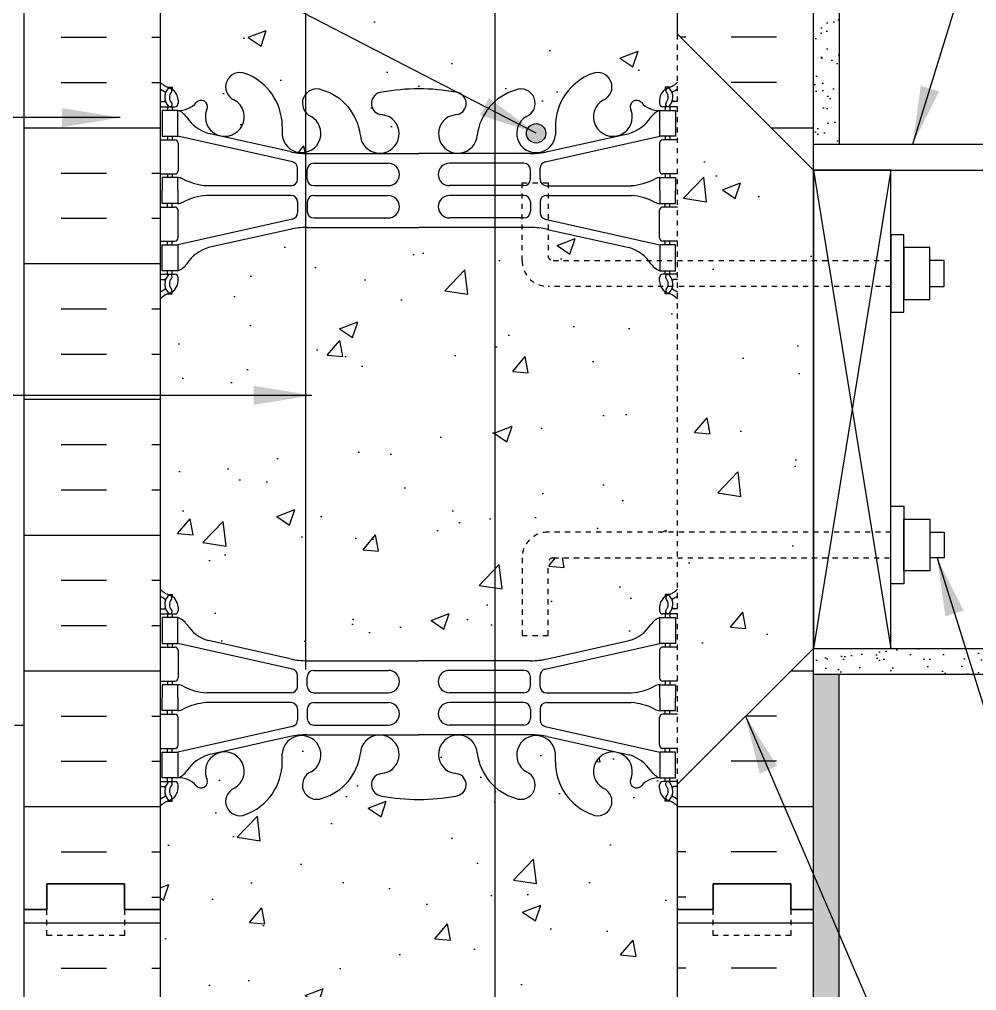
# Model space of a CAD drawing. Header units: inches. Extents: x 109 to 215, y 87 to 157.
# Drawn here: x 169.33 to 187.83, y 127.79 to 146.57 of the extents above; entities that cross this region are included whole.
import ezdxf

# ---------------------------------------------------------------- set-up
doc = ezdxf.new("R2010")
doc.units = ezdxf.units.IN
doc.header["$LTSCALE"] = 0.5
doc.header["$MEASUREMENT"] = 0
doc.linetypes.add('DASHED2', pattern=[0.375, 0.25, -0.125])
doc.linetypes.add('HIDDEN2', pattern=[0.1875, 0.125, -0.0625])
for name, color, linetype in [('HATCH', 12, 'Continuous'), ('LINE15', 9, 'Continuous'), ('LINE18', 9, 'Continuous'), ('line25', 2, 'Continuous'), ('LINE3', 3, 'Continuous'), ('LINE50', 5, 'Continuous'), ('LINE9', 9, 'Continuous'), ('TEXT', 4, 'Continuous'), ('Web_Edge', 9, 'Continuous')]:
    doc.layers.add(name, color=color, linetype=linetype)
doc.styles.add('DIM', font='romans.shx', dxfattribs={"width": 0.7})
doc.dimstyles.new('ext_12', dxfattribs={"dimscale": 12, "dimtxt": 0.09375, "dimasz": 0.09375, "dimexe": 0.09375, "dimexo": 0.0625, "dimgap": 0.0625, "dimtad": 1, "dimdec": 1, "dimzin": 3, "dimdsep": 46, "dimlunit": 4, "dimtxsty": 'DIM', "dimcen": 0.09, "dimdle": 0.09375, "dimclrt": 4, "dimadec": 0, "dimazin": 0, "dimtfac": 1, "dimtdec": 1, "dimtmove": 2, "dimatfit": 3, "dimfxl": 1, "dimfrac": 2, "dimtolj": 1, "dimtzin": 0, "dimarcsym": 0})
pattern_1 = [(37.5, (73.5921, 14.04015), (-0.0157483, 0.48170594), [0, -0.38, 0, -0.425, 0, -0.40625]), (7.5, (73.5921, 14.04015), (0.4424442, 0.7055365), [0, -0.205, 0, -0.3425, 0, -0.13125]), (327.5, (73.2846, 14.04015), (0.7785355, 0.0014148), [0, -0.125, 0, -0.45, 0, -0.5875]), (317.5, (73.2846, 14.04015), (0.7515317, 0.219419), [0, -0.0625, 0, -0.295, 0, -0.3375])]

msp = doc.modelspace()

# ---------------------------------------------------------------- hatches: boundary and pattern name
at = {"layer": 'HATCH'}
h = msp.add_hatch(dxfattribs=at)
h.set_pattern_fill('AR-SAND', color=256, scale=0.25, style=0)
h.set_pattern_definition(pattern_1)
h.paths.add_polyline_path([(185.178, 156.36), (184.678, 156.36), (184.678, 147.36), (184.678, 144.16), (185.178, 144.16)])
h = msp.add_hatch(dxfattribs=at)
h.set_pattern_fill('AR-CONC', color=256, scale=0.5)
h.paths.add_polyline_path([(174.863, 154.425, 0.520567), (174.386, 154.425, 0.520567), (174.173, 154.425, 0.520567), (173.96, 154.425, 0.520567), (173.483, 154.425, 0.520567), (172.925, 154.425, 0.520567), (172.63, 154.425, 0.464822), (172.053, 154.425), (172.053, 153.553, 0.088416), (172.199, 153.455), (172.289, 153.455), (172.289, 153.414, -0.249069), (172.399, 153.207), (172.399, 153.139, -0.414214), (172.337, 153.077), (172.289, 153.077), (172.289, 153.007), (172.394, 153.007, -0.155529), (172.57, 152.873, 0.180914), (172.988, 152.561), (174.568, 152.208, 0.049521), (174.863, 152.173)])
h.paths.add_polyline_path([(182.053, 153.553), (182.053, 154.545, 0.481314), (181.681, 154.475, 0.520567), (181.32, 154.475, 0.520567), (180.811, 154.475, 0.520567), (180.696, 154.425, 0.520567), (180.088, 154.425, 0.039409), (180.053, 154.468, 0.039409), (180.018, 154.425, 0.520567), (179.411, 154.425, 0.520567), (179.296, 154.475, 0.520567), (178.787, 154.475, 0.520567), (178.425, 154.475, 0.520567), (178.031, 154.524, 0.520567), (177.637, 154.475, 0.520567), (177.276, 154.475, 0.520567), (176.767, 154.475, 0.520567), (176.652, 154.425, 0.520567), (176.045, 154.425, 0.520567), (175.47, 154.425, 0.520567), (174.863, 154.425), (174.863, 152.173, 0.005438), (174.895, 152.172), (177.053, 152.172), (179.211, 152.172, 0.054974), (179.538, 152.208), (181.119, 152.561, 0.180914), (181.536, 152.873, -0.155529), (181.712, 153.007), (181.817, 153.007), (181.817, 153.077), (181.77, 153.077, -0.414214), (181.707, 153.139), (181.707, 153.207, -0.249069), (181.817, 153.414), (181.817, 153.455), (181.907, 153.455, 0.08841)])
h.paths.add_polyline_path([(174.863, 149.598, -0.346523), (174.863, 149.941), (174.863, 150.717, 0.453086), (174.412, 150.378), (174.413, 150.213, -0.311223), (173.704, 149.197, -1), (173.49, 149.708, 2.155404), (172.952, 149.902), (172.963, 149.881, -0.834375), (172.752, 149.756, 0.23174), (172.394, 149.907), (172.289, 149.907), (172.289, 149.837), (172.337, 149.837, -0.414214), (172.399, 149.774), (172.399, 149.707, -0.249069), (172.289, 149.499), (172.289, 149.458), (172.199, 149.458, 0.088416), (172.053, 149.36), (172.053, 147.36), (172.053, 145.36, 0.088416), (172.199, 145.263), (172.289, 145.263), (172.289, 145.221, -0.249069), (172.399, 145.014), (172.399, 144.947, -0.414214), (172.337, 144.884), (172.289, 144.884), (172.289, 144.814), (172.394, 144.814, 0.231736), (172.752, 144.965, -0.8344), (172.963, 144.84), (172.952, 144.818, 2.155404), (173.49, 145.013, -1), (173.704, 145.524, -0.311223), (174.413, 144.508), (174.412, 144.343, 0.453086), (174.863, 144.004), (174.863, 144.78, -0.346523), (174.863, 145.123)])
h.paths.add_polyline_path([(178.521, 149.735, -0.183409), (178.183, 150.386, 1.661382), (177.622, 150.034, 0.055617), (177.801, 149.988, -0.843243), (177.767, 149.556, -0.047544), (177.053, 149.491, -0.047544), (176.339, 149.556, -0.843243), (176.305, 149.988, 0.055617), (176.484, 150.034, 1.661382), (175.923, 150.386, -0.30095), (175.187, 149.514, -0.336806), (174.863, 149.598), (174.863, 145.123, -0.336806), (175.187, 145.207, -0.30095), (175.923, 144.334, 1.661382), (176.484, 144.687, 0.055617), (176.305, 144.733, -0.843243), (176.339, 145.165, -0.047544), (177.053, 145.23, -0.047544), (177.767, 145.165, -0.843243), (177.801, 144.733, 0.055617), (177.622, 144.687, 1.661382), (178.183, 144.334, -0.183409), (178.521, 144.986)])
h.paths.add_polyline_path([(182.053, 149.36, 0.08841), (181.907, 149.458), (181.817, 149.458), (181.817, 149.499, -0.249069), (181.707, 149.707), (181.707, 149.774, -0.414214), (181.77, 149.837), (181.817, 149.837), (181.817, 149.907), (181.712, 149.907, 0.231736), (181.355, 149.756, -0.8344), (181.143, 149.881), (181.155, 149.902, 2.155404), (180.616, 149.708, -1), (180.402, 149.197, -0.311223), (179.694, 150.213), (179.694, 150.378, 1.661382), (179.133, 150.025, -1), (178.919, 149.514, -0.111393), (178.521, 149.735), (178.521, 144.986, -0.111393), (178.919, 145.207, -1), (179.133, 144.696, 1.661382), (179.694, 144.343), (179.694, 144.508, -0.311223), (180.402, 145.524, -1), (180.616, 145.013, 2.155404), (181.155, 144.818), (181.143, 144.84, -0.834375), (181.355, 144.965, 0.23174), (181.712, 144.814), (181.817, 144.814), (181.817, 144.884), (181.77, 144.884, -0.414214), (181.707, 144.947), (181.707, 145.014, -0.249069), (181.817, 145.221), (181.817, 145.263), (181.907, 145.263, 0.08841), (182.053, 145.36), (182.053, 146.285), (182.053, 147.36)])
h.paths.add_polyline_path([(179.508, 144.371, -1), (179.133, 144.371, -1)], flags=16)
h.paths.add_polyline_path([(174.863, 142.548, 0.049521), (174.568, 142.513), (172.988, 142.16, 0.17445), (172.58, 141.864, -0.168672), (172.394, 141.714), (172.289, 141.714), (172.289, 141.644), (172.337, 141.644, -0.414214), (172.399, 141.582), (172.399, 141.514, -0.249069), (172.289, 141.307), (172.289, 141.265), (172.199, 141.265, 0.088416), (172.053, 141.168), (172.053, 135.553, 0.088416), (172.199, 135.455), (172.289, 135.455), (172.289, 135.414, -0.249069), (172.399, 135.207), (172.399, 135.139, -0.414214), (172.337, 135.077), (172.289, 135.077), (172.289, 135.007), (172.394, 135.007, -0.168672), (172.58, 134.857, 0.17445), (172.988, 134.561), (174.568, 134.208, 0.049521), (174.863, 134.173)])
h.paths.add_polyline_path([(178.521, 142.549), (177.053, 142.549), (174.895, 142.549, 0.005438), (174.863, 142.548), (174.863, 134.173, 0.005438), (174.895, 134.172), (177.053, 134.172), (178.521, 134.172)])
h.paths.add_polyline_path([(182.053, 141.168, 0.08841), (181.907, 141.265), (181.817, 141.265), (181.817, 141.307, -0.137883), (181.73, 141.41), (179.55, 141.41, -0.414214), (179.05, 141.91), (179.05, 142.549), (178.521, 142.549), (178.521, 134.172), (179.211, 134.172, 0.054974), (179.538, 134.208), (181.119, 134.561, 0.17445), (181.526, 134.857, -0.168672), (181.712, 135.007), (181.817, 135.007), (181.817, 135.077), (181.77, 135.077, -0.414214), (181.707, 135.139), (181.707, 135.207, -0.249069), (181.817, 135.414), (181.817, 135.455), (181.907, 135.455, 0.08841), (182.053, 135.553), (182.053, 136.16), (179.65, 136.16, 0.414214), (179.55, 136.06), (179.55, 134.66), (179.05, 134.66), (179.05, 136.16, -0.414214), (179.55, 136.66), (182.053, 136.66)])
h.paths.add_polyline_path([(179.55, 142.51), (179.55, 142.01, 0.414214), (179.65, 141.91), (181.492, 141.91, 0.154445), (181.119, 142.16)], flags=17)
h.paths.add_polyline_path([(178.521, 131.735, -0.183409), (178.183, 132.386, 1.661382), (177.622, 132.034, 0.055617), (177.801, 131.988, -0.843243), (177.767, 131.556, -0.047544), (177.053, 131.491, -0.047544), (176.339, 131.556, -0.843243), (176.305, 131.988, 0.055617), (176.484, 132.034, 1.661382), (175.923, 132.386, -0.30095), (175.187, 131.514, -1), (174.973, 132.025, 1.661382), (174.412, 132.378), (174.413, 132.232, -0.316114), (173.704, 131.197, -1), (173.49, 131.708, 2.155404), (172.952, 131.902), (172.963, 131.881, -0.834375), (172.752, 131.756, 0.23174), (172.394, 131.907), (172.289, 131.907), (172.289, 131.837), (172.337, 131.837, -0.414214), (172.399, 131.774), (172.399, 131.707, -0.249069), (172.289, 131.499), (172.289, 131.458), (172.199, 131.458, 0.088416), (172.053, 131.36), (172.053, 129.36), (172.053, 127.36, 0.088416), (172.199, 127.263), (172.289, 127.263), (172.289, 127.221, -0.249069), (172.399, 127.014), (172.399, 126.947, -0.414214), (172.337, 126.884), (172.289, 126.884), (172.289, 126.814), (172.394, 126.814, 0.231736), (172.752, 126.965, -0.8344), (172.963, 126.84), (172.952, 126.818, 2.155404), (173.49, 127.013, -1), (173.704, 127.524, -0.311223), (174.413, 126.508), (174.412, 126.343, 1.661382), (174.973, 126.696, -1), (175.187, 127.207, -0.30095), (175.923, 126.334, 1.661382), (176.484, 126.687, 0.055617), (176.305, 126.733, -0.843243), (176.339, 127.165, -0.047544), (177.053, 127.23, -0.047544), (177.767, 127.165, -0.843243), (177.801, 126.733, 0.055617), (177.622, 126.687, 1.661382), (178.183, 126.334, -0.183409), (178.521, 126.986)])
h.paths.add_polyline_path([(177.997, 126.362, -1), (177.622, 126.362, -1)], flags=16)
h.paths.add_polyline_path([(182.053, 129.36), (182.053, 131.36, 0.08841), (181.907, 131.458), (181.817, 131.458), (181.817, 131.499, -0.249069), (181.707, 131.707), (181.707, 131.774, -0.414214), (181.77, 131.837), (181.817, 131.837), (181.817, 131.907), (181.712, 131.907, 0.231736), (181.355, 131.756, -0.8344), (181.143, 131.881), (181.155, 131.902, 2.155404), (180.616, 131.708, -1), (180.402, 131.197, -0.311223), (179.694, 132.213), (179.694, 132.378, 1.661382), (179.133, 132.025, -1), (178.919, 131.514, -0.111393), (178.521, 131.735), (178.521, 126.986, -0.111393), (178.919, 127.207, -1), (179.133, 126.696, 1.661382), (179.694, 126.343), (179.694, 126.488, -0.316114), (180.402, 127.524, -1), (180.616, 127.013, 2.155404), (181.155, 126.818), (181.143, 126.84, -0.834375), (181.355, 126.965, 0.23174), (181.712, 126.814), (181.817, 126.814), (181.817, 126.884), (181.77, 126.884, -0.414214), (181.707, 126.947), (181.707, 127.014, -0.249069), (181.817, 127.221), (181.817, 127.263), (181.907, 127.263, 0.08841), (182.053, 127.36)])
h.paths.add_polyline_path([(178.521, 124.549), (177.053, 124.549), (174.895, 124.549, 0.054974), (174.568, 124.513), (172.988, 124.16, 0.17445), (172.58, 123.864, -0.168672), (172.394, 123.714), (172.289, 123.714), (172.289, 123.644), (172.337, 123.644, -0.414214), (172.399, 123.582), (172.399, 123.514, -0.249069), (172.289, 123.307), (172.289, 123.265), (172.199, 123.265, 0.088416), (172.053, 123.168), (172.053, 117.553, 0.088416), (172.199, 117.455), (172.289, 117.455), (172.289, 117.414, -0.249069), (172.399, 117.207), (172.399, 117.139, -0.414214), (172.337, 117.077), (172.289, 117.077), (172.289, 117.007), (172.394, 117.007, -0.168672), (172.58, 116.857, 0.17445), (172.988, 116.561), (174.568, 116.208, 0.054974), (174.895, 116.172), (177.053, 116.172), (178.521, 116.172)])
h.paths.add_polyline_path([(182.053, 123.168, 0.08841), (181.907, 123.265), (181.817, 123.265), (181.817, 123.307, -0.249069), (181.707, 123.514), (181.707, 123.582, -0.414214), (181.77, 123.644), (181.817, 123.644), (181.817, 123.714), (181.712, 123.714, -0.168672), (181.526, 123.864, 0.17445), (181.119, 124.16), (179.538, 124.513, 0.054974), (179.211, 124.549), (178.521, 124.549), (178.521, 116.172), (179.211, 116.172, 0.054974), (179.538, 116.208), (181.119, 116.561, 0.17445), (181.526, 116.857, -0.168672), (181.712, 117.007), (181.817, 117.007), (181.817, 117.077), (181.77, 117.077, -0.414214), (181.707, 117.139), (181.707, 117.207, -0.249069), (181.817, 117.414), (181.817, 117.455), (181.907, 117.455, 0.08841), (182.053, 117.553)])
h.paths.add_polyline_path([(178.521, 113.735, -0.183409), (178.183, 114.386, 1.661382), (177.622, 114.034, 0.055617), (177.801, 113.988, -0.843243), (177.767, 113.556, -0.047544), (177.053, 113.491, -0.047544), (176.339, 113.556, -0.843243), (176.305, 113.988, 0.055617), (176.484, 114.034, 1.661382), (175.923, 114.386, -0.30095), (175.187, 113.514, -1), (174.973, 114.025, 1.661382), (174.412, 114.378), (174.413, 114.232, -0.316114), (173.704, 113.197, -1), (173.49, 113.708, 2.155404), (172.952, 113.902), (172.963, 113.881, -0.834375), (172.752, 113.756, 0.23174), (172.394, 113.907), (172.289, 113.907), (172.289, 113.837), (172.337, 113.837, -0.414214), (172.399, 113.774), (172.399, 113.707, -0.249069), (172.289, 113.499), (172.289, 113.458), (172.199, 113.458, 0.088416), (172.053, 113.36), (172.053, 111.36), (175.928, 111.36), (176.928, 112.36), (176.928, 110.36), (177.928, 111.36), (178.521, 111.36)])
h.paths.add_polyline_path([(182.053, 113.36, 0.08841), (181.907, 113.458), (181.817, 113.458), (181.817, 113.499, -0.249069), (181.707, 113.707), (181.707, 113.774, -0.414214), (181.77, 113.837), (181.817, 113.837), (181.817, 113.907), (181.712, 113.907, 0.231736), (181.355, 113.756, -0.8344), (181.143, 113.881), (181.155, 113.902, 2.155404), (180.616, 113.708, -1), (180.402, 113.197, -0.311223), (179.694, 114.213), (179.694, 114.378, 1.661382), (179.133, 114.025, -1), (178.919, 113.514, -0.111393), (178.521, 113.735), (178.521, 111.36), (182.053, 111.36)])
h = msp.add_hatch(dxfattribs=at)
h.set_pattern_fill('INSUL', color=256, scale=7, style=0)
h.set_pattern_definition([(0, (-2754.1084, -267.649), (0, 2.625), []), (0, (-2754.1084, -266.774), (0, 2.625), [0.875, -0.875]), (0, (-2754.1084, -265.899), (0, 2.625), [0.875, -0.875])])
h.paths.add_polyline_path([(169.428, 129.36), (169.866, 129.36), (169.866, 129.86), (171.366, 129.86), (171.366, 129.36), (172.053, 129.36), (172.053, 147.36), (171.366, 147.36), (171.366, 147.86), (169.866, 147.86), (169.866, 147.36), (169.428, 147.36)])
h = msp.add_hatch(dxfattribs=at)
h.set_pattern_fill('INSUL', color=256, scale=7, style=0)
h.set_pattern_definition([(180, (3108.2148, -267.649), (0, 2.625), []), (180, (3108.2148, -266.774), (0, 2.625), [0.875, -0.875]), (180, (3108.2148, -265.899), (0, 2.625), [0.875, -0.875])])
h.paths.add_polyline_path([(184.678, 134.41), (182.053, 131.785), (182.053, 129.36), (182.741, 129.36), (182.741, 129.86), (184.241, 129.86), (184.241, 129.36), (184.678, 129.36)])
h.paths.add_polyline_path([(182.053, 146.285), (184.678, 143.66), (184.678, 147.36), (184.241, 147.36), (184.241, 147.86), (182.741, 147.86), (182.741, 147.36), (182.053, 147.36)])
h = msp.add_hatch(dxfattribs=at)
h.set_pattern_fill('AR-CONC', color=256, scale=0.5, style=0)
h.set_pattern_definition([(50, (48.629, -16.2288), (3.5863, -0.31376), [0.375, -4.125]), (355, (48.629, -16.2288), (-0.693757, 3.76096), [0.3, -3.3]), (100.4514, (48.928, -16.255), (2.892547, 3.4472), [0.3187, -3.50571]), (46.1842, (48.629, -15.229), (5.336205, -0.827595), [0.5625, -6.1875]), (96.6356, (49.074, -15.298), (4.67331, 4.87059), [0.47805, -5.25856]), (351.1842, (48.629, -15.229), (4.67331, 4.8706), [0.45, -4.95]), (21, (49.129, -15.4788), (2.984535, -2.013094), [0.375, -4.125]), (326, (49.129, -15.4788), (1.216577, 3.62575), [0.3, -3.3]), (71.4514, (49.378, -15.6466), (4.201113, 1.61265), [0.3187, -3.50571]), (37.5, (48.6291, -16.2288), (0.060799, 1.664469), [0, -3.26, 0, -3.35, 0, -3.3125]), (7.5, (48.6291, -16.2288), (1.315348, 1.972059), [0, -1.91, 0, -3.185, 0, -1.2625]), (327.5, (47.5141, -16.2288), (2.669112, -0.112774), [0, -1.25, 0, -3.9, 0, -5.175]), (317.5, (47.0141, -16.2288), (2.91593, 0.500525), [0, -1.625, 0, -2.59, 0, -3.675])])
h.paths.add_polyline_path([(184.678, 141.098), (182.053, 141.098), (182.053, 136.973), (184.678, 136.973)])
h.paths.add_polyline_path([(184.678, 135.535), (184.678, 136.473), (182.053, 136.473), (182.053, 132.91)])
h.paths.add_polyline_path([(182.053, 145.16), (182.053, 141.598), (184.678, 141.598), (184.678, 142.535)])
h = msp.add_hatch(dxfattribs=at)
h.set_pattern_fill('AR-SAND', color=256, scale=0.25, style=0)
h.set_pattern_definition(pattern_1)
h.paths.add_polyline_path([(203.751, 133.91), (203.751, 134.41), (184.678, 134.41), (184.678, 133.91)])
h = msp.add_hatch(dxfattribs=at)
h.set_pattern_fill('AR-SAND', color=256, scale=0.25, style=0)
h.set_pattern_definition(pattern_1)
h.paths.add_polyline_path([(185.178, 133.91), (184.678, 133.91), (184.678, 129.36), (184.678, 111.36), (185.178, 111.36)])
h = msp.add_hatch(dxfattribs=at)
h.set_pattern_fill('INSUL', color=256, scale=7, style=0)
h.set_pattern_definition([(0, (-2754.1084, -285.649), (0, 2.625), []), (0, (-2754.1084, -284.774), (0, 2.625), [0.875, -0.875]), (0, (-2754.1084, -283.899), (0, 2.625), [0.875, -0.875])])
h.paths.add_polyline_path([(169.428, 111.36), (169.866, 111.36), (169.866, 111.86), (171.366, 111.86), (171.366, 111.36), (172.053, 111.36), (172.053, 129.36), (171.366, 129.36), (171.366, 129.86), (169.866, 129.86), (169.866, 129.36), (169.428, 129.36)])
h = msp.add_hatch(dxfattribs=at)
h.set_pattern_fill('INSUL', color=256, scale=7, style=0)
h.set_pattern_definition([(180, (3108.2148, -285.649), (0, 2.625), []), (180, (3108.2148, -284.774), (0, 2.625), [0.875, -0.875]), (180, (3108.2148, -283.899), (0, 2.625), [0.875, -0.875])])
h.paths.add_polyline_path([(184.678, 111.36), (184.241, 111.36), (184.241, 111.86), (182.741, 111.86), (182.741, 111.36), (182.053, 111.36), (182.053, 129.36), (182.741, 129.36), (182.741, 129.86), (184.241, 129.86), (184.241, 129.36), (184.678, 129.36)])
at = {"layer": 'LINE3'}
msp.add_hatch(color=256, dxfattribs=at).paths.add_polyline_path([(179.133, 144.371, 1), (179.508, 144.371, 1)])

# ---------------------------------------------------------------- linework, layer by layer
at = {"layer": 'HATCH'}
for p, q in [((184.678, 143.66), (184.678, 134.41)), ((184.678, 143.66), (186.178, 134.41)), ((186.178, 143.66), (184.678, 134.41)), ((184.678, 141.91), (184.678, 141.16))]:
    msp.add_line(p, q, dxfattribs=at)
at = {"layer": 'HATCH', "color": 2}
msp.add_lwpolyline([(184.678, 134.41), (186.178, 134.41), (186.178, 143.66), (184.678, 143.66)], close=True, dxfattribs=at)
at = {"layer": 'LINE15', "linetype": 'HIDDEN2'}
for points in [[(179.55, 141.41, -0.414214), (179.05, 141.91), (179.05, 143.41), (179.55, 143.41), (179.55, 142.01, 0.414214), (179.65, 141.91)], [(179.55, 136.66, 0.414214), (179.05, 136.16), (179.05, 134.66), (179.55, 134.66), (179.55, 136.06, -0.414214), (179.65, 136.16)]]:
    msp.add_lwpolyline(points, format="xyb", dxfattribs=at)
for points in [[(179.65, 141.91), (186.178, 141.91)], [(186.178, 141.41), (179.55, 141.41)], [(186.178, 136.66), (179.55, 136.66)], [(179.65, 136.16), (186.178, 136.16)]]:
    msp.add_lwpolyline(points, dxfattribs=at)
at = {"layer": 'LINE18'}
for points in [[(186.178, 140.91), (186.428, 140.91), (186.428, 142.41), (186.178, 142.41)], [(186.428, 141.16), (186.928, 141.16), (186.928, 142.16), (186.428, 142.16)], [(186.178, 137.16), (186.428, 137.16), (186.428, 135.66), (186.178, 135.66)], [(186.428, 136.91), (186.928, 136.91), (186.928, 135.91), (186.428, 135.91)]]:
    msp.add_lwpolyline(points, close=True, dxfattribs=at)
for points in [[(186.928, 141.41), (187.209, 141.41), (187.209, 141.91), (186.928, 141.91)], [(186.928, 136.66), (187.209, 136.66), (187.209, 136.16), (186.928, 136.16)]]:
    msp.add_lwpolyline(points, dxfattribs=at)
at = {"layer": 'line25'}
for p, q in [((172.053, 147.36), (172.053, 129.36)), ((182.053, 146.285), (182.053, 147.36)), ((184.678, 143.66), (182.053, 146.285)), ((184.678, 143.66), (203.751, 143.66)), ((184.678, 134.41), (182.053, 131.785)), ((184.678, 134.41), (203.751, 134.41)), ((184.678, 134.41), (187.678, 134.41)), ((182.053, 129.36), (182.053, 131.785)), ((172.053, 129.36), (172.053, 111.36)), ((182.053, 111.36), (182.053, 129.36))]:
    msp.add_line(p, q, dxfattribs=at)
at = {"layer": 'LINE3'}
for p, q in [((174.863, 154.425), (174.863, 134.005)), ((178.521, 152.289), (178.521, 111.36))]:
    msp.add_line(p, q, dxfattribs=at)
msp.add_circle((179.32, 144.371), 0.188, dxfattribs=at)
at = {"layer": 'LINE50'}
for p, q in [((169.428, 129.36), (169.428, 147.36)), ((184.678, 141.16), (184.678, 147.36)), ((184.678, 129.36), (184.678, 143.66)), ((169.428, 111.36), (169.428, 129.36)), ((184.678, 111.36), (184.678, 129.36))]:
    msp.add_line(p, q, dxfattribs=at)
for points in [[(172.053, 129.36), (171.366, 129.36), (171.366, 129.86), (169.866, 129.86), (169.866, 129.36), (169.428, 129.36)], [(169.428, 129.36), (169.866, 129.36), (169.866, 129.86), (171.366, 129.86), (171.366, 129.36), (172.053, 129.36)], [(182.053, 129.36), (182.741, 129.36), (182.741, 129.86), (184.241, 129.86), (184.241, 129.36), (184.678, 129.36)], [(184.678, 129.36), (184.241, 129.36), (184.241, 129.86), (182.741, 129.86), (182.741, 129.36), (182.053, 129.36)]]:
    msp.add_lwpolyline(points, dxfattribs=at)
at = {"layer": 'LINE9'}
for p, q in [((185.178, 156.36), (185.178, 144.16)), ((184.678, 144.16), (203.751, 144.16)), ((184.678, 133.91), (203.751, 133.91)), ((185.178, 111.36), (185.178, 133.91)), ((169.428, 132.92), (169.241, 132.92))]:
    msp.add_line(p, q, dxfattribs=at)
at = {"layer": 'LINE9', "linetype": 'HIDDEN2'}
msp.add_line((182.053, 131.785), (182.053, 146.285), dxfattribs=at)
at = {"layer": 'LINE9', "linetype": 'DASHED2', "ltscale": 0.15}
for points in [[(171.366, 129.36), (171.366, 129.36), (171.366, 128.86), (169.866, 128.86), (169.866, 129.36), (169.866, 129.36)], [(171.366, 129.36), (171.366, 129.36), (171.366, 128.86), (169.866, 128.86), (169.866, 129.36), (169.866, 129.36)], [(184.241, 129.36), (184.241, 129.36), (184.241, 128.86), (182.741, 128.86), (182.741, 129.36), (182.741, 129.36)], [(184.241, 129.36), (184.241, 129.36), (184.241, 128.86), (182.741, 128.86), (182.741, 129.36), (182.741, 129.36)]]:
    msp.add_lwpolyline(points, dxfattribs=at)
at = {"layer": 'Web_Edge'}
for p, q in [((172.199, 145.263), (172.289, 145.263)), ((172.289, 145.263), (172.289, 145.221)), ((181.907, 145.263), (181.817, 145.263)), ((181.817, 145.263), (181.817, 145.221)), ((172.053, 144.984), (172.131, 144.984)), ((172.399, 145.014), (172.399, 144.947)), ((181.707, 145.014), (181.707, 144.947)), ((182.053, 144.984), (181.975, 144.984)), ((172.053, 144.884), (172.337, 144.884)), ((172.199, 144.884), (172.199, 144.814)), ((172.289, 144.884), (172.289, 144.814)), ((172.952, 144.818), (172.963, 144.84)), ((181.155, 144.818), (181.143, 144.84)), ((182.053, 144.884), (181.77, 144.884)), ((181.817, 144.884), (181.817, 144.814)), ((181.907, 144.884), (181.907, 144.814)), ((174.413, 144.508), (174.412, 144.343)), ((179.694, 144.508), (179.694, 144.343)), ((172.053, 144.244), (172.337, 144.244)), ((172.199, 144.314), (172.199, 144.244)), ((172.289, 144.314), (172.289, 144.244)), ((174.612, 143.818), (172.394, 144.314)), ((174.568, 144.016), (172.988, 144.369)), ((179.495, 143.818), (181.712, 144.314)), ((179.538, 144.016), (181.119, 144.369)), ((182.053, 144.244), (181.77, 144.244)), ((181.817, 144.314), (181.817, 144.244)), ((181.907, 144.314), (181.907, 144.244)), ((172.399, 144.182), (172.399, 143.647)), ((181.707, 144.182), (181.707, 143.647)), ((174.895, 143.98), (177.053, 143.98)), ((179.211, 143.98), (177.053, 143.98)), ((174.709, 143.483), (174.709, 143.696)), ((174.897, 143.484), (174.897, 143.668)), ((175.022, 143.793), (176.461, 143.793)), ((179.084, 143.793), (177.645, 143.793)), ((179.209, 143.484), (179.209, 143.668)), ((179.397, 143.483), (179.397, 143.696)), ((172.053, 143.584), (172.337, 143.584)), ((172.199, 143.584), (172.199, 143.514)), ((172.289, 143.584), (172.289, 143.514)), ((182.053, 143.584), (181.77, 143.584)), ((181.817, 143.584), (181.817, 143.514)), ((181.907, 143.584), (181.907, 143.514)), ((174.584, 143.358), (172.947, 143.358)), ((175.022, 143.359), (176.461, 143.359)), ((179.084, 143.359), (177.645, 143.359)), ((179.522, 143.358), (181.159, 143.358)), ((174.584, 143.17), (172.947, 143.17)), ((175.022, 143.169), (176.461, 143.169)), ((179.084, 143.169), (177.645, 143.169)), ((179.522, 143.17), (181.159, 143.17)), ((172.053, 142.944), (172.337, 142.944)), ((172.199, 142.944), (172.199, 143.014)), ((172.289, 142.944), (172.289, 143.014)), ((174.709, 143.045), (174.709, 142.833)), ((174.897, 143.044), (174.897, 142.86)), ((179.209, 143.044), (179.209, 142.86)), ((179.397, 143.045), (179.397, 142.833)), ((182.053, 142.944), (181.77, 142.944)), ((181.817, 142.944), (181.817, 143.014)), ((181.907, 142.944), (181.907, 143.014)), ((172.399, 142.347), (172.399, 142.882)), ((175.022, 142.735), (176.461, 142.735)), ((179.084, 142.735), (177.645, 142.735)), ((181.707, 142.347), (181.707, 142.882)), ((174.612, 142.711), (172.394, 142.214)), ((174.895, 142.549), (177.053, 142.549)), ((179.211, 142.549), (177.053, 142.549)), ((179.495, 142.711), (181.712, 142.214)), ((174.568, 142.513), (172.988, 142.16)), ((179.538, 142.513), (181.119, 142.16)), ((172.053, 142.284), (172.337, 142.284)), ((172.199, 142.214), (172.199, 142.284)), ((172.289, 142.214), (172.289, 142.284)), ((182.053, 142.284), (181.77, 142.284)), ((181.817, 142.214), (181.817, 142.284)), ((181.907, 142.214), (181.907, 142.284)), ((172.053, 141.644), (172.337, 141.644)), ((172.199, 141.644), (172.199, 141.714)), ((172.289, 141.644), (172.289, 141.714)), ((182.053, 141.644), (181.77, 141.644)), ((181.817, 141.644), (181.817, 141.714)), ((181.907, 141.644), (181.907, 141.714)), ((172.053, 141.544), (172.131, 141.544)), ((172.399, 141.514), (172.399, 141.582)), ((181.707, 141.514), (181.707, 141.582)), ((182.053, 141.544), (181.975, 141.544)), ((172.199, 141.265), (172.289, 141.265)), ((172.289, 141.265), (172.289, 141.307)), ((181.817, 141.265), (181.817, 141.307)), ((181.907, 141.265), (181.817, 141.265))]:
    msp.add_line(p, q, dxfattribs=at)
at = {"layer": 'Web_Edge', "color": 8}
for p, q in [((172.199, 135.455), (172.289, 135.455)), ((172.289, 135.455), (172.289, 135.414)), ((181.907, 135.455), (181.817, 135.455)), ((181.817, 135.455), (181.817, 135.414)), ((172.053, 135.177), (172.131, 135.177)), ((172.053, 135.077), (172.337, 135.077)), ((172.199, 135.077), (172.199, 135.007)), ((172.289, 135.077), (172.289, 135.007)), ((172.399, 135.207), (172.399, 135.139)), ((181.707, 135.207), (181.707, 135.139)), ((182.053, 135.077), (181.77, 135.077)), ((181.817, 135.077), (181.817, 135.007)), ((181.907, 135.077), (181.907, 135.007)), ((182.053, 135.177), (181.975, 135.177)), ((172.199, 134.507), (172.199, 134.437)), ((172.289, 134.507), (172.289, 134.437)), ((174.612, 134.01), (172.394, 134.507)), ((174.568, 134.208), (172.988, 134.561)), ((179.495, 134.01), (181.712, 134.507)), ((179.538, 134.208), (181.119, 134.561)), ((181.817, 134.507), (181.817, 134.437)), ((181.907, 134.507), (181.907, 134.437)), ((172.053, 134.437), (172.337, 134.437)), ((172.399, 134.374), (172.399, 133.839)), ((181.707, 134.374), (181.707, 133.839)), ((182.053, 134.437), (181.77, 134.437)), ((174.895, 134.172), (177.053, 134.172)), ((179.211, 134.172), (177.053, 134.172)), ((175.022, 133.986), (176.461, 133.986)), ((179.084, 133.986), (177.645, 133.986)), ((172.053, 133.777), (172.337, 133.777)), ((172.199, 133.777), (172.199, 133.707)), ((172.289, 133.777), (172.289, 133.707)), ((174.709, 133.676), (174.709, 133.888)), ((174.897, 133.677), (174.897, 133.861)), ((179.209, 133.677), (179.209, 133.861)), ((179.397, 133.676), (179.397, 133.888)), ((182.053, 133.777), (181.77, 133.777)), ((181.817, 133.777), (181.817, 133.707)), ((181.907, 133.777), (181.907, 133.707)), ((174.584, 133.551), (172.947, 133.551)), ((175.022, 133.552), (176.461, 133.552)), ((179.084, 133.552), (177.645, 133.552)), ((179.522, 133.551), (181.159, 133.551)), ((174.584, 133.362), (172.947, 133.362)), ((175.022, 133.362), (176.461, 133.362)), ((179.084, 133.362), (177.645, 133.362)), ((179.522, 133.362), (181.159, 133.362)), ((172.199, 133.137), (172.199, 133.207)), ((172.289, 133.137), (172.289, 133.207)), ((174.709, 133.237), (174.709, 133.025)), ((174.897, 133.237), (174.897, 133.053)), ((179.209, 133.237), (179.209, 133.053)), ((179.397, 133.237), (179.397, 133.025)), ((181.817, 133.137), (181.817, 133.207)), ((181.907, 133.137), (181.907, 133.207)), ((172.053, 133.137), (172.337, 133.137)), ((172.399, 132.539), (172.399, 133.074)), ((181.707, 132.539), (181.707, 133.074)), ((182.053, 133.137), (181.77, 133.137)), ((174.612, 132.903), (172.394, 132.407)), ((175.022, 132.928), (176.461, 132.928)), ((179.084, 132.928), (177.645, 132.928)), ((179.495, 132.903), (181.712, 132.407)), ((174.568, 132.705), (172.988, 132.352)), ((174.895, 132.741), (177.053, 132.741)), ((179.211, 132.741), (177.053, 132.741)), ((179.538, 132.705), (181.119, 132.352)), ((172.053, 132.477), (172.337, 132.477)), ((172.199, 132.407), (172.199, 132.477)), ((172.289, 132.407), (172.289, 132.477)), ((182.053, 132.477), (181.77, 132.477)), ((181.817, 132.407), (181.817, 132.477)), ((181.907, 132.407), (181.907, 132.477)), ((174.413, 132.213), (174.412, 132.378)), ((179.694, 132.213), (179.694, 132.378)), ((172.053, 131.837), (172.337, 131.837)), ((172.199, 131.837), (172.199, 131.907)), ((172.289, 131.837), (172.289, 131.907)), ((172.952, 131.902), (172.963, 131.881)), ((181.155, 131.902), (181.143, 131.881)), ((182.053, 131.837), (181.77, 131.837)), ((181.817, 131.837), (181.817, 131.907)), ((181.907, 131.837), (181.907, 131.907)), ((172.053, 131.737), (172.131, 131.737)), ((172.399, 131.707), (172.399, 131.774)), ((181.707, 131.707), (181.707, 131.774)), ((182.053, 131.737), (181.975, 131.737)), ((172.199, 131.458), (172.289, 131.458)), ((172.289, 131.458), (172.289, 131.499)), ((181.817, 131.458), (181.817, 131.499)), ((181.907, 131.458), (181.817, 131.458))]:
    msp.add_line(p, q, dxfattribs=at)
at = {"layer": 'Web_Edge'}
for points in [[(172.094, 144.314), (172.394, 144.314), (172.394, 144.814), (172.094, 144.814)], [(182.012, 144.314), (181.712, 144.314), (181.712, 144.814), (182.012, 144.814)], [(172.094, 142.214), (172.394, 142.214), (172.394, 141.714), (172.094, 141.714)], [(182.012, 142.214), (181.712, 142.214), (181.712, 141.714), (182.012, 141.714)]]:
    msp.add_lwpolyline(points, close=True, dxfattribs=at)
for points in [[(172.394, 143.264), (172.394, 143.514), (172.094, 143.514), (172.094, 143.264)], [(181.712, 143.264), (181.712, 143.514), (182.012, 143.514), (182.012, 143.264)], [(172.394, 143.264), (172.394, 143.014), (172.094, 143.014), (172.094, 143.264)], [(181.712, 143.264), (181.712, 143.014), (182.012, 143.014), (182.012, 143.264)]]:
    msp.add_lwpolyline(points, dxfattribs=at)
at = {"layer": 'Web_Edge', "color": 8}
for points in [[(172.094, 134.507), (172.394, 134.507), (172.394, 135.007), (172.094, 135.007)], [(182.012, 134.507), (181.712, 134.507), (181.712, 135.007), (182.012, 135.007)], [(172.094, 132.407), (172.394, 132.407), (172.394, 131.907), (172.094, 131.907)], [(182.012, 132.407), (181.712, 132.407), (181.712, 131.907), (182.012, 131.907)]]:
    msp.add_lwpolyline(points, close=True, dxfattribs=at)
for points in [[(172.394, 133.457), (172.394, 133.707), (172.094, 133.707), (172.094, 133.457)], [(181.712, 133.457), (181.712, 133.707), (182.012, 133.707), (182.012, 133.457)], [(172.394, 133.457), (172.394, 133.207), (172.094, 133.207), (172.094, 133.457)], [(181.712, 133.457), (181.712, 133.207), (182.012, 133.207), (182.012, 133.457)]]:
    msp.add_lwpolyline(points, dxfattribs=at)
at = {"layer": 'Web_Edge'}
for centre, radius, start, end in [((173.597, 145.268), 0.277, 67.32, 247.32), ((180.509, 145.268), 0.277, 292.68, 112.68), ((172.399, 145.721), 0.5, 226.2109, 250.5288), ((173.321, 144.502), 1.092, 0.3332, 69.4825), ((180.785, 144.502), 1.092, 110.5175, 179.6668), ((181.707, 145.721), 0.5, 289.4712, 313.7878), ((172.399, 145.721), 0.6, 234.7832, 245.0748), ((172.393, 145.069), 0.25, 140.1145, 222.4609), ((172.137, 145.158), 0.021, 343.464, 63.9957), ((172.235, 145.2), 0.045, 321.448, 139.1879), ((172.149, 145.014), 0.25, 0, 70.5288), ((172.393, 145.069), 0.16, 140.0001, 222.4609), ((175.08, 144.951), 0.277, 67.32, 247.32), ((174.896, 144.214), 1.034, 6.6669, 73.6635), ((176.359, 144.946), 0.22, 95.1835, 255.7396), ((177.036, 141.453), 3.777, 89.7394, 100.6275), ((177.07, 141.453), 3.777, 79.3725, 90.2606), ((177.747, 144.946), 0.22, 284.2604, 84.8165), ((179.21, 144.214), 1.034, 106.3365, 173.3331), ((179.026, 144.951), 0.277, 292.68, 112.68), ((181.957, 145.014), 0.25, 109.4712, 180), ((181.871, 145.2), 0.045, 40.8121, 218.552), ((181.713, 145.069), 0.16, 317.5391, 39.9999), ((181.713, 145.069), 0.25, 317.5391, 39.8855), ((181.969, 145.158), 0.021, 116.0043, 196.536), ((181.707, 145.721), 0.6, 294.9252, 305.2168), ((172.131, 145.004), 0.0196, 269.4032, 15.4901), ((172.846, 144.883), 0.125, 339.6243, 138.9873), ((173.303, 144.688), 0.375, 159.6243, 60.0685), ((180.803, 144.688), 0.375, 119.9315, 20.3757), ((181.26, 144.883), 0.125, 41.0127, 200.3757), ((181.975, 145.004), 0.0196, 164.5099, 270.5968), ((172.242, 144.93), 0.045, 222.4609, 42.4609), ((172.337, 144.947), 0.0625, 270, 0), ((172.419, 145.255), 0.441, 266.7976, 318.9873), ((172.272, 144.472), 0.364, 34.9775, 70.3387), ((181.688, 145.255), 0.441, 221.0127, 273.2024), ((181.835, 144.472), 0.364, 109.6613, 145.0225), ((181.77, 144.947), 0.0625, 180, 270), ((181.865, 144.93), 0.045, 137.5391, 317.5391), ((173.195, 145.083), 0.743, 212.7919, 253.8107), ((174.786, 144.371), 0.375, 184.2448, 60.0685), ((176.297, 144.362), 0.375, 184.2448, 60.0685), ((176.19, 143.907), 0.834, 69.3729, 82.1063), ((177.809, 144.362), 0.375, 119.9315, 355.7552), ((177.916, 143.907), 0.834, 97.8937, 110.6271), ((179.32, 144.371), 0.375, 119.9315, 355.7552), ((180.911, 145.083), 0.743, 286.1893, 327.2081), ((172.337, 144.182), 0.0625, 0, 90), ((181.77, 144.182), 0.0625, 90, 180), ((174.895, 145.48), 1.5, 257.4135, 270), ((179.211, 145.48), 1.5, 270, 282.5865), ((174.584, 143.696), 0.125, 0, 77.3767), ((175.022, 143.668), 0.125, 90, 180), ((176.461, 143.576), 0.217, 270, 90), ((177.645, 143.576), 0.217, 90, 270), ((179.084, 143.668), 0.125, 0, 90), ((179.522, 143.696), 0.125, 102.6233, 180), ((172.337, 143.647), 0.0625, 270, 0), ((172.39, 143.296), 0.219, 60.4937, 88.92), ((173.036, 144.525), 1.17, 242.6365, 265.6505), ((174.584, 143.483), 0.125, 270, 0), ((175.022, 143.484), 0.125, 180, 270), ((179.084, 143.484), 0.125, 270, 360), ((179.522, 143.483), 0.125, 180, 270), ((181.071, 144.525), 1.17, 274.3495, 297.3635), ((181.716, 143.296), 0.219, 91.08, 119.5063), ((181.77, 143.647), 0.0625, 180, 270), ((173.036, 142.003), 1.17, 94.3495, 117.3635), ((174.584, 143.045), 0.125, 0, 90), ((175.022, 143.044), 0.125, 90, 180), ((176.461, 142.952), 0.217, 270, 90), ((177.645, 142.952), 0.217, 90, 270), ((179.084, 143.044), 0.125, 0, 90), ((179.522, 143.045), 0.125, 90, 180), ((181.071, 142.003), 1.17, 62.6365, 85.6505), ((172.337, 142.882), 0.0625, 0, 90), ((172.39, 143.233), 0.219, 271.08, 299.5063), ((181.716, 143.233), 0.219, 240.4937, 268.92), ((181.77, 142.882), 0.0625, 90, 180), ((174.584, 142.833), 0.125, 282.6233, 0), ((175.022, 142.86), 0.125, 180, 270), ((179.084, 142.86), 0.125, 270, 0), ((179.522, 142.833), 0.125, 180, 257.3767), ((174.895, 141.049), 1.5, 90, 102.5865), ((179.211, 141.049), 1.5, 77.4135, 90), ((172.337, 142.347), 0.0625, 270, 0), ((181.77, 142.347), 0.0625, 180, 270), ((173.195, 141.446), 0.743, 106.1893, 147.2081), ((180.911, 141.446), 0.743, 32.7919, 73.8107), ((172.272, 142.057), 0.364, 289.6613, 325.0225), ((181.835, 142.057), 0.364, 214.9775, 250.3387), ((172.393, 141.46), 0.25, 137.5391, 219.8855), ((172.242, 141.598), 0.045, 317.5391, 137.5391), ((172.337, 141.582), 0.0625, 360, 90), ((181.77, 141.582), 0.0625, 90, 180), ((181.865, 141.598), 0.045, 42.4609, 222.4609), ((181.713, 141.46), 0.25, 320.1145, 42.4609), ((172.131, 141.525), 0.0196, 344.5099, 90.5968), ((172.393, 141.46), 0.16, 137.5391, 219.9999), ((172.149, 141.514), 0.25, 289.4712, 360), ((181.957, 141.514), 0.25, 180, 250.5288), ((181.713, 141.46), 0.16, 320.0001, 42.4609), ((181.975, 141.525), 0.0196, 89.4032, 195.4901), ((172.399, 140.807), 0.6, 114.9252, 125.2168), ((172.399, 140.807), 0.5, 109.4712, 133.7891), ((172.137, 141.37), 0.021, 296.0043, 16.536), ((172.235, 141.329), 0.045, 220.8121, 38.552), ((181.871, 141.329), 0.045, 141.448, 319.1879), ((181.707, 140.807), 0.5, 46.2122, 70.5288), ((181.969, 141.37), 0.021, 163.464, 243.9957), ((181.707, 140.807), 0.6, 54.7842, 65.0748)]:
    msp.add_arc(centre, radius, start, end, dxfattribs=at)
at = {"layer": 'Web_Edge', "color": 8}
for centre, radius, start, end in [((172.399, 135.914), 0.5, 226.2109, 250.5288), ((172.399, 135.914), 0.6, 234.7832, 245.0748), ((172.393, 135.261), 0.25, 140.1145, 222.4609), ((172.235, 135.392), 0.045, 321.448, 139.1879), ((172.149, 135.207), 0.25, 0, 70.5288), ((181.957, 135.207), 0.25, 109.4712, 180), ((181.871, 135.392), 0.045, 40.8121, 218.552), ((181.707, 135.914), 0.5, 289.4712, 313.7878), ((181.713, 135.261), 0.25, 317.5391, 39.8855), ((181.707, 135.914), 0.6, 294.9252, 305.2158), ((172.137, 135.351), 0.021, 343.464, 63.9957), ((172.393, 135.261), 0.16, 140.0001, 222.4609), ((181.713, 135.261), 0.16, 317.5391, 39.9999), ((181.969, 135.351), 0.021, 116.0043, 196.536), ((172.131, 135.196), 0.0196, 269.4032, 15.4901), ((172.242, 135.123), 0.045, 222.4609, 42.4609), ((172.337, 135.139), 0.0625, 270, 0), ((181.77, 135.139), 0.0625, 180, 270), ((181.865, 135.123), 0.045, 137.5391, 317.5391), ((181.975, 135.196), 0.0196, 164.5099, 270.5968), ((172.272, 134.664), 0.364, 34.9775, 70.3387), ((173.195, 135.275), 0.743, 212.7919, 253.8107), ((180.911, 135.275), 0.743, 286.1893, 327.2081), ((181.835, 134.664), 0.364, 109.6613, 145.0225), ((172.337, 134.374), 0.0625, 0, 90), ((181.77, 134.374), 0.0625, 90, 180), ((174.895, 135.672), 1.5, 257.4135, 270), ((179.211, 135.672), 1.5, 270, 282.5865), ((174.584, 133.888), 0.125, 0, 77.3767), ((175.022, 133.861), 0.125, 90, 180), ((176.461, 133.769), 0.217, 270, 90), ((177.645, 133.769), 0.217, 90, 270), ((179.084, 133.861), 0.125, 0, 90), ((179.522, 133.888), 0.125, 102.6233, 180), ((172.337, 133.839), 0.0625, 270, 0), ((181.77, 133.839), 0.0625, 180, 270), ((172.39, 133.488), 0.219, 60.4937, 88.92), ((173.036, 134.718), 1.17, 242.6365, 265.6505), ((174.584, 133.676), 0.125, 270, 0), ((175.022, 133.677), 0.125, 180, 270), ((179.084, 133.677), 0.125, 270, 360), ((179.522, 133.676), 0.125, 180, 270), ((181.071, 134.718), 1.17, 274.3495, 297.3635), ((181.716, 133.488), 0.219, 91.08, 119.5063), ((173.036, 132.196), 1.17, 94.3495, 117.3635), ((174.584, 133.237), 0.125, 0, 90), ((175.022, 133.237), 0.125, 90, 180), ((176.461, 133.145), 0.217, 270, 90), ((177.645, 133.145), 0.217, 90, 270), ((179.084, 133.237), 0.125, 0, 90), ((179.522, 133.237), 0.125, 90, 180), ((181.071, 132.196), 1.17, 62.6365, 85.6505), ((172.39, 133.425), 0.219, 271.08, 299.5063), ((181.716, 133.425), 0.219, 240.4937, 268.92), ((172.337, 133.074), 0.0625, 0, 90), ((174.584, 133.025), 0.125, 282.6233, 0), ((175.022, 133.053), 0.125, 180, 270), ((179.084, 133.053), 0.125, 270, 0), ((179.522, 133.025), 0.125, 180, 257.3767), ((181.77, 133.074), 0.0625, 90, 180), ((174.786, 132.35), 0.375, 299.9315, 175.7552), ((174.895, 131.241), 1.5, 90, 102.5865), ((176.297, 132.359), 0.375, 299.9315, 175.7552), ((177.809, 132.359), 0.375, 4.2448, 240.0685), ((179.32, 132.35), 0.375, 4.2448, 240.0685), ((179.211, 131.241), 1.5, 77.4135, 90), ((172.337, 132.539), 0.0625, 270, 0), ((173.303, 132.033), 0.375, 299.9315, 200.3757), ((180.803, 132.033), 0.375, 339.6243, 240.0685), ((181.77, 132.539), 0.0625, 180, 270), ((173.195, 131.638), 0.743, 106.1893, 147.2081), ((173.321, 132.219), 1.092, 290.5175, 359.6668), ((174.896, 132.506), 1.034, 286.3365, 353.3331), ((179.21, 132.506), 1.034, 186.6669, 253.6635), ((180.785, 132.219), 1.092, 180.3332, 249.4825), ((180.911, 131.638), 0.743, 32.7919, 73.8107), ((172.272, 132.249), 0.364, 289.6613, 325.0225), ((175.08, 131.77), 0.277, 112.68, 292.68), ((176.19, 132.814), 0.834, 277.8937, 290.6271), ((177.916, 132.814), 0.834, 249.3729, 262.1063), ((179.026, 131.77), 0.277, 247.32, 67.32), ((181.835, 132.249), 0.364, 214.9775, 250.3387), ((172.242, 131.79), 0.045, 317.5391, 137.5391), ((172.337, 131.774), 0.0625, 360, 90), ((172.419, 131.466), 0.441, 41.0127, 93.2024), ((172.846, 131.838), 0.125, 221.0127, 20.3757), ((176.359, 131.775), 0.22, 104.2604, 264.8165), ((177.747, 131.775), 0.22, 275.1835, 75.7396), ((181.26, 131.838), 0.125, 159.6243, 318.9873), ((181.688, 131.466), 0.441, 86.7976, 138.9873), ((181.77, 131.774), 0.0625, 90, 180), ((181.865, 131.79), 0.045, 42.4609, 222.4609), ((172.131, 131.717), 0.0196, 344.5099, 90.5968), ((172.393, 131.652), 0.25, 137.5391, 219.8855), ((172.393, 131.652), 0.16, 137.5391, 219.9999), ((172.149, 131.707), 0.25, 289.4712, 360), ((173.597, 131.452), 0.277, 112.68, 292.68), ((180.509, 131.452), 0.277, 247.32, 67.32), ((181.957, 131.707), 0.25, 180, 250.5288), ((181.713, 131.652), 0.16, 320.0001, 42.4609), ((181.713, 131.652), 0.25, 320.1145, 42.4609), ((181.975, 131.717), 0.0196, 89.4032, 195.4901), ((172.399, 130.999), 0.6, 114.9252, 125.2168), ((172.399, 130.999), 0.5, 109.4712, 133.7891), ((172.137, 131.563), 0.021, 296.0043, 16.536), ((172.235, 131.521), 0.045, 220.8121, 38.552), ((177.036, 135.268), 3.777, 259.3725, 270.2606), ((177.07, 135.268), 3.777, 269.7394, 280.6275), ((181.871, 131.521), 0.045, 141.448, 319.1879), ((181.707, 130.999), 0.5, 46.2122, 70.5288), ((181.969, 131.563), 0.021, 163.464, 243.9957), ((181.707, 130.999), 0.6, 54.7832, 65.0748)]:
    msp.add_arc(centre, radius, start, end, dxfattribs=at)
at = {"layer": 'Web_Edge'}
for points in [[(174.897, 143.489), (174.897, 143.663)], [(179.209, 143.489), (179.209, 143.663)], [(174.897, 143.039), (174.897, 142.865)], [(179.209, 143.039), (179.209, 142.865)]]:
    msp.add_open_spline(points, degree=1, dxfattribs=at)
at = {"layer": 'Web_Edge', "color": 8}
for points in [[(174.897, 133.682), (174.897, 133.856)], [(179.209, 133.682), (179.209, 133.856)], [(174.897, 133.232), (174.897, 133.058)], [(179.209, 133.232), (179.209, 133.058)]]:
    msp.add_open_spline(points, degree=1, dxfattribs=at)

# ---------------------------------------------------------------- leaders
at = {"layer": 'TEXT'}
for points, override in [([(186.599, 144.16), (188.795, 151.277), (191.252, 151.277)], {"dimgap": 0.0625, "dimtad": 0}), ([(179.32, 144.371), (166.635, 150.946), (161.56, 150.946)], {"dimgap": 0.0625, "dimtad": 0}), ([(171.281, 144.674), (164.385, 144.674), (161.848, 144.674)], {"dimgap": 0.0625, "dimtad": 0}), ([(174.984, 139.304), (165.036, 139.304)], {"dimtad": 0}), ([(187.069, 136.16), (188.016, 133.136), (190.247, 133.136)], {"dimgap": 0.0625, "dimtad": 0}), ([(183.366, 133.098), (186.534, 125.718), (187.431, 125.718)], {"dimgap": 0.0625, "dimtad": 0})]:
    msp.add_leader(points, dimstyle='ext_12', override=override, dxfattribs=at)

doc.saveas('drawing.dxf')
